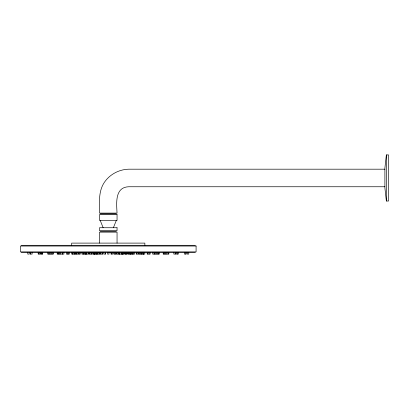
<?xml version="1.0" encoding="UTF-8"?>
<svg xmlns="http://www.w3.org/2000/svg" width="409" height="409" viewBox="0 0 409 409"><rect width="100%" height="100%" fill="white"/><g stroke="black" fill="none" stroke-linecap="round" stroke-linejoin="round"><path stroke-width="0.61" d="M386.357 154.919L384.889 168.094L384.889 187.854L386.357 201.023L388.55 201.023L388.55 154.919L386.357 154.919L386.357 201.023M113.39 227.736L116.314 220.415M384.889 169.188L128.758 169.188C118.492 169.423 108.682 174.95 103.436 183.825C98.349 192.751 99.566 203.258 99.484 213.099L117.051 213.099C116.514 203.355 114.704 187.169 128.758 186.755L384.889 186.755M100.215 213.83L116.314 213.83M100.215 231.392L116.314 231.392M21.181 245.298L195.354 245.298M21.181 252.619L195.354 252.619M40.184 254.081L40.184 252.619L40.21 254.081L38.185 254.081L38.185 252.619M100.215 220.415L103.145 227.736M188.764 252.619L188.764 254.081L187.302 254.081L187.302 252.619M186.213 252.619L186.213 254.081L184.418 254.081L184.418 252.619M185.834 252.619L185.834 254.081M178.35 252.619L178.35 254.081L176.325 254.081L176.325 252.619M177.613 252.619L177.613 254.081M175.609 252.619L175.609 254.081L173.815 254.081L173.815 252.619M175.231 252.619L175.231 254.081M168.84 252.619L168.84 254.081L163.211 254.081L163.211 252.619M168.109 252.619L168.109 254.081M166.841 252.619L166.811 254.081M165.706 252.619L165.706 254.081M164.674 252.619L164.674 254.081M163.636 252.619L163.636 254.081M159.336 252.619L159.336 254.081L152.613 254.081L152.613 252.619M158.6 252.619L158.6 254.081M157.946 252.619L157.946 254.081M156.908 252.619L156.908 254.081M155.875 252.619L155.834 254.081M154.403 252.619L154.403 254.081M154.024 252.619L154.024 254.081M150.18 252.619L150.18 254.081L147.153 254.081L147.153 252.619M149.147 252.619L149.152 254.081M147.884 252.619L147.884 254.081M144.858 245.298L144.858 243.104L71.677 243.104L71.677 245.298M144.858 252.619L144.858 254.081L138.324 254.081L138.324 252.619M143.799 252.619L143.799 254.081M143.661 252.619L143.661 254.081M143.421 252.619L143.421 254.081M142.393 252.619L142.393 254.081M141.662 252.619L141.662 254.081M141.386 252.619L141.386 254.081M140.348 252.619L140.323 254.081M139.592 252.619L139.592 254.081M138.176 252.619L138.176 254.081L136.171 254.081L136.171 252.619M136.908 252.619L136.908 254.081M134.658 252.619L134.658 254.081L128.017 254.081L128.017 252.619M133.62 252.619L133.62 254.081M132.685 252.619L132.685 254.081M132.588 252.619L132.588 254.081M131.417 252.619L131.417 254.081M130.814 252.619L130.814 254.081M130.686 252.619L130.686 254.081M130.082 252.619L130.082 254.081M129.806 252.619L129.806 254.081M128.395 252.619L128.395 254.081M127.194 252.619L127.194 254.081L124.827 254.081L124.827 252.619M126.969 252.619L126.969 254.081M126.591 252.619L126.591 254.081M125.553 252.619L125.553 254.081M125.195 252.619L125.174 254.081M124.126 252.619L124.126 254.081L119.31 254.081L119.31 252.619M123.748 252.619L123.748 254.081M122.715 252.619L122.715 254.081M122.332 252.619L122.332 254.081M122.214 252.619L122.214 254.081M121.708 252.619L121.708 254.081M121.284 252.619L121.284 254.081M119.873 252.619L119.873 254.081M119.494 252.619L119.494 254.081M119.131 252.619L119.131 254.081L116.652 254.081L116.652 252.619M118.446 252.619L118.446 254.081M117.051 243.104L117.051 232.128L99.484 232.128L99.484 243.104M117.03 252.619L117.03 254.081M116.217 252.619L116.217 254.081L113.809 254.081L113.809 252.619M115.604 252.619L115.604 254.081M114.188 252.619L114.188 254.081M112.761 252.619L112.761 254.081L110.972 254.081L110.972 252.619M111.35 252.619L111.35 254.081M108.998 252.619L108.998 254.081L107.536 254.081L107.536 252.619M105.563 252.619L105.563 254.081L103.774 254.081L103.774 252.619M105.185 252.619L105.185 254.081M102.725 252.619L102.725 254.081L100.317 254.081L100.317 252.619M102.342 252.619L102.342 254.081M100.931 252.619L100.931 254.081M99.883 252.619L99.883 254.081L97.398 254.081L97.398 252.619M99.505 252.619L99.505 254.081M98.088 252.619L98.088 254.081M97.224 252.619L97.224 254.081L92.408 254.081L92.408 252.619M97.04 252.619L97.04 254.081M96.826 252.619L96.826 254.081M96.662 252.619L96.662 254.081M95.251 252.619L95.251 254.081M94.827 252.619L94.827 254.081M94.321 252.619L94.321 254.081M94.198 252.619L94.198 254.081M93.942 252.619L93.942 254.081M93.819 252.619L93.819 254.081M91.708 252.619L91.708 254.081L89.336 254.081L89.336 252.619M91.36 252.619L91.34 254.081M90.982 252.619L90.982 254.081M89.566 252.619L89.566 254.081M88.518 252.619L88.518 254.081L81.877 254.081L81.877 252.619M88.139 252.619L88.139 254.081M86.723 252.619L86.723 254.081M86.452 252.619L86.452 254.081M85.849 252.619L85.849 254.081M85.721 252.619L85.721 254.081M85.118 252.619L85.118 254.081M83.947 252.619L83.947 254.081M83.85 252.619L83.85 254.081M82.909 252.619L82.909 254.081M80.358 252.619L80.358 254.081L78.359 254.081L78.359 252.619M79.627 252.619L79.627 254.081M78.211 252.619L78.211 254.081L71.677 254.081L71.677 252.619M76.943 252.619L76.943 254.081M76.212 252.619L76.186 254.081M75.149 252.619L75.149 254.081M74.873 252.619L74.873 254.081M74.141 252.619L74.141 254.081M72.874 252.619L72.874 254.081M72.736 252.619L72.736 254.081M69.382 252.619L69.382 254.081L66.35 254.081L66.35 252.619M68.651 252.619L68.651 254.081M67.383 252.619L67.388 254.081M63.922 252.619L63.922 254.081L57.199 254.081L57.199 252.619M62.511 252.619L62.511 254.081M62.132 252.619L62.163 254.081M60.66 252.619L60.701 254.081M59.627 252.619L59.627 254.081M58.589 252.619L58.589 254.081M57.93 252.619L57.93 254.081M53.318 252.619L53.318 254.081L47.695 254.081L47.695 252.619M52.899 252.619L52.899 254.081M51.861 252.619L51.861 254.081M50.828 252.619L50.828 254.081M49.724 252.619L49.694 254.081M48.426 252.619L48.426 254.081M42.715 252.619L42.715 254.081L40.926 254.081L40.926 252.619M42.337 252.619L42.337 254.081M41.304 252.619L41.304 254.081M38.916 252.619L38.916 254.081M32.112 252.619L32.112 254.081L30.322 254.081L30.322 252.619M30.701 252.619L30.701 254.081M29.233 252.619L29.233 254.081L27.766 254.081L27.766 252.619M117.051 214.561L99.484 214.561L99.484 220.415L117.051 220.415L117.051 214.561M117.051 227.736L99.484 227.736L99.484 230.661L117.051 230.661L117.051 227.736M196.085 246.029L20.45 246.029L20.45 251.883L196.085 251.883L196.085 246.029"/></g></svg>
